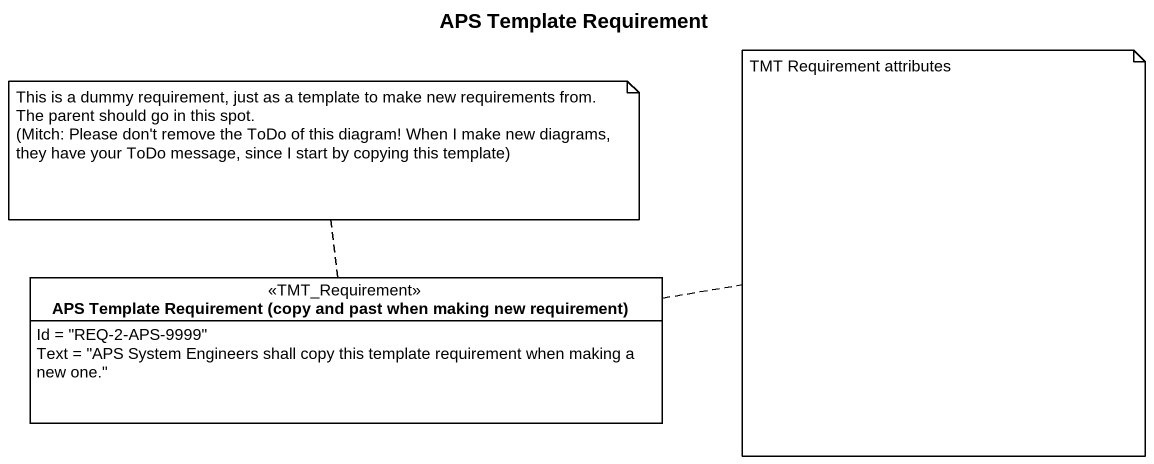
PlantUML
@startuml
title APS Template Requirement
hide circle
hide empty members
class "APS Template Requirement (copy and past when making new requirement)" as APS_Template_Requirement <<TMT_Requirement>> {
  Id = "REQ-2-APS-9999"
  Text = "APS System Engineers shall copy this template requirement when making a new one."
}
note top of APS_Template_Requirement
  This is a dummy requirement, just as a template to make new requirements from. The parent should go in this spot.
  (Mitch: Please don't remove the ToDo of this diagram! When I make new diagrams, they have your ToDo message, since I start by copying this template)
end note
note right of APS_Template_Requirement : TMT Requirement attributes
@enduml
